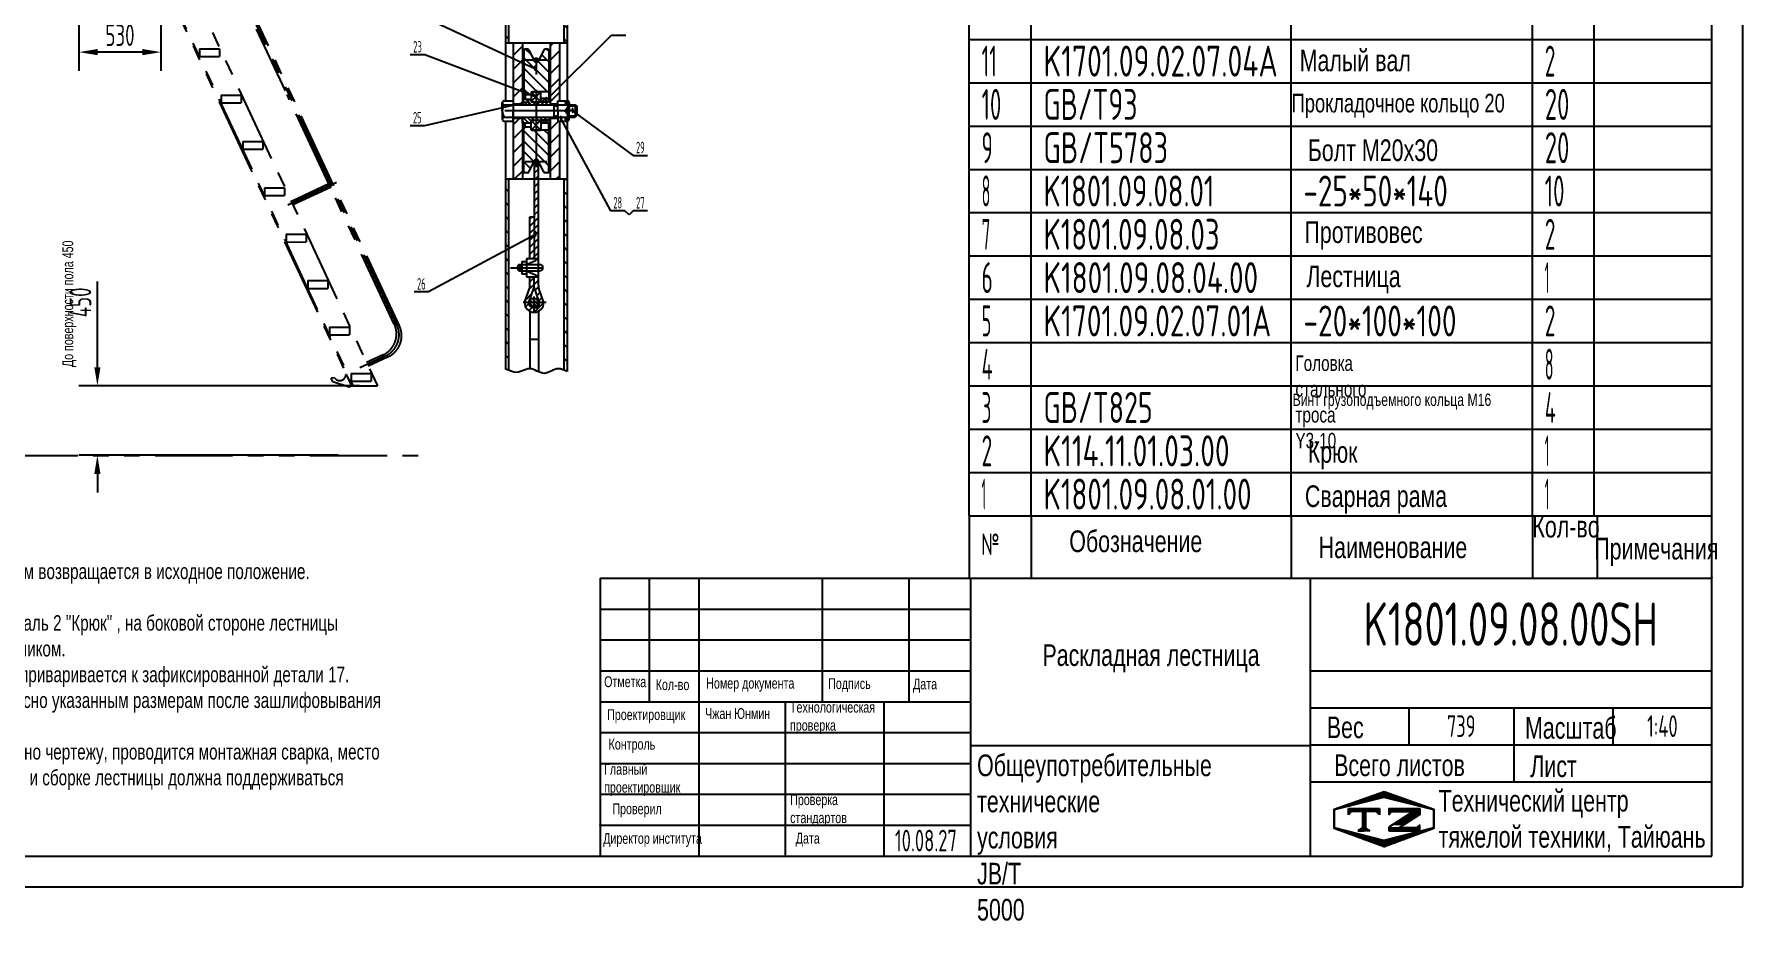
# Model space of a CAD drawing. Extents: x 0 to 16800, y -219 to 11880.
# Drawn here: x 5756 to 16800, y -219 to 5514 of the extents above; entities that cross this region are included whole.
import ezdxf
from ezdxf.enums import TextEntityAlignment as Align

# ---------------------------------------------------------------- set-up
doc = ezdxf.new("R2010")
doc.units = 0
doc.header["$LTSCALE"] = 400
doc.header["$MEASUREMENT"] = 0
doc.linetypes.add('G', pattern=[2, 1.25, -0.25, 0.25, -0.25])
doc.linetypes.add('K', pattern=[2.5, 1.25, -0.25, 0.25, -0.25, 0.25, -0.25])
doc.layers.get('0').update_dxf_attribs({"linetype": 'CONTINUOUS'})
doc.layers.get('DEFPOINTS').update_dxf_attribs({"linetype": 'CONTINUOUS'})
for name, color, linetype in [('01', 7, 'CONTINUOUS'), ('02', 1, 'CONTINUOUS'), ('02C', 3, 'CONTINUOUS'), ('05', 4, 'G'), ('07', 6, 'K'), ('08', 1, 'CONTINUOUS'), ('11', 3, 'CONTINUOUS'), ('THICK', 7, 'CONTINUOUS')]:
    doc.layers.add(name, color=color, linetype=linetype)
doc.styles.get("Standard").update_dxf_attribs({"font": 'isocp.shx', "width": 0.707, "bigfont": 'intecad.shx'})
doc.dimstyles.new('INTE', dxfattribs={"dimscale": 40, "dimtxt": 3.5, "dimasz": 3, "dimexe": 3, "dimexo": 0, "dimgap": 1, "dimtad": 1, "dimdec": 0, "dimdsep": 46, "dimtxsty": 'Standard', "dimcen": 0, "dimclrd": 1, "dimclre": 1, "dimclrt": 3, "dimadec": 0, "dimazin": 0, "dimtfac": 1, "dimtdec": 0, "dimtofl": 0, "dimtmove": 0, "dimatfit": 0, "dimfxl": 1, "dimtzin": 0, "dimarcsym": 0})
pattern_1 = [(135, (898.23, 2810.734), (-44.9013, -44.9013), [])]
pattern_2 = [(45, (898.233, 2810.734), (-22.45064, 22.45064), [])]
pattern_3 = [(45, (898.233, 2810.734), (-8.980256, 8.980256), [])]

# ---------------------------------------------------------------- blocks, each defined once
blk = doc.blocks.new('*D25')
at = {"layer": '08', "color": 1, "lineweight": -2}
for p, q in [((6046, 5798), (6046, 5278)), ((6576, 5730), (6576, 5278)), ((6456, 5398), (6166, 5398))]:
    blk.add_line(p, q, dxfattribs=at)
at = {"layer": '08', "color": 1}
for points in [[(6166, 5418), (6166, 5378), (6046, 5398)], [(6456, 5418), (6456, 5378), (6576, 5398)]]:
    blk.add_solid(points, dxfattribs=at)
at = {"layer": 'DEFPOINTS', "color": 0}
for p in [(6046, 5798), (6576, 5730), (6046, 5398)]:
    blk.add_point(p, dxfattribs=at)
at = {"layer": '08', "color": 3, "insert": (6311, 5508), "char_height": 140, "attachment_point": 5}
blk.add_mtext('530', dxfattribs=at)
blk = doc.blocks.new('*D26')
at = {"layer": '08', "color": 1, "lineweight": -2}
for p, q in [((6165, 3361), (6165, 3914)), ((7859, 3241), (6045, 3241)), ((7722, 2791), (6045, 2791)), ((6165, 2671), (6165, 2551))]:
    blk.add_line(p, q, dxfattribs=at)
at = {"layer": '08', "color": 1}
for points in [[(6145, 3361), (6185, 3361), (6165, 3241)], [(6145, 2671), (6185, 2671), (6165, 2791)]]:
    blk.add_solid(points, dxfattribs=at)
at = {"layer": 'DEFPOINTS', "color": 0}
for p in [(7859, 3241), (6165, 2791), (7722, 2791)]:
    blk.add_point(p, dxfattribs=at)
at = {"layer": '08', "color": 3, "insert": (6055, 3780), "char_height": 140, "attachment_point": 5, "rotation": 90}
blk.add_mtext('450', dxfattribs=at)
blk = doc.blocks.new('*U42')
at = {"layer": '01'}
for points in [[(415, 5), (415, 292)], [(25, 5), (415, 5)]]:
    blk.add_lwpolyline(points, dxfattribs=at)
at = {"layer": '02'}
for points in [[(420, 0), (420, 297)], [(0, 0), (420, 0)]]:
    blk.add_lwpolyline(points, dxfattribs=at)
blk = doc.blocks.new('*U45')
at = {"layer": '01'}
for p, q in [((0, -280), (0, 0)), ((4800, -280), (4800, 0))]:
    blk.add_line(p, q, dxfattribs=at)
at = {"layer": '02'}
for p, q in [((0, 0), (400, 0)), ((400, -280), (400, 0)), ((400, 0), (2080, 0)), ((2080, -280), (2080, 0)), ((2080, 0), (3640, 0)), ((3640, -280), (3640, 0)), ((3640, 0), (4040, 0)), ((4040, -280), (4040, 0)), ((4040, 0), (4800, 0))]:
    blk.add_line(p, q, dxfattribs=at)
blk = doc.blocks.new('*U46')
at = {"layer": '01'}
for p, q in [((0, -280), (0, 0)), ((4800, -280), (4800, 0))]:
    blk.add_line(p, q, dxfattribs=at)
at = {"layer": '02'}
for p, q in [((0, 0), (400, 0)), ((400, -280), (400, 0)), ((400, 0), (2080, 0)), ((2080, -280), (2080, 0)), ((2080, 0), (3640, 0)), ((3640, -280), (3640, 0)), ((3640, 0), (4040, 0)), ((4040, -280), (4040, 0)), ((4040, 0), (4800, 0))]:
    blk.add_line(p, q, dxfattribs=at)
blk = doc.blocks.new('*U47')
at = {"layer": '01'}
for p, q in [((0, -280), (0, 0)), ((4800, -280), (4800, 0))]:
    blk.add_line(p, q, dxfattribs=at)
at = {"layer": '02'}
for p, q in [((0, 0), (400, 0)), ((400, -280), (400, 0)), ((400, 0), (2080, 0)), ((2080, -280), (2080, 0)), ((2080, 0), (3640, 0)), ((3640, -280), (3640, 0)), ((3640, 0), (4040, 0)), ((4040, -280), (4040, 0)), ((4040, 0), (4800, 0))]:
    blk.add_line(p, q, dxfattribs=at)
blk = doc.blocks.new('*U48')
at = {"layer": '01'}
for p, q in [((0, -280), (0, 0)), ((4800, -280), (4800, 0))]:
    blk.add_line(p, q, dxfattribs=at)
at = {"layer": '02'}
for p, q in [((0, 0), (400, 0)), ((400, -280), (400, 0)), ((400, 0), (2080, 0)), ((2080, -280), (2080, 0)), ((2080, 0), (3640, 0)), ((3640, -280), (3640, 0)), ((3640, 0), (4040, 0)), ((4040, -280), (4040, 0)), ((4040, 0), (4800, 0))]:
    blk.add_line(p, q, dxfattribs=at)
blk = doc.blocks.new('*U49')
at = {"layer": '01'}
for p, q in [((0, -280), (0, 0)), ((4800, -280), (4800, 0))]:
    blk.add_line(p, q, dxfattribs=at)
at = {"layer": '02'}
for p, q in [((0, 0), (400, 0)), ((400, -280), (400, 0)), ((400, 0), (2080, 0)), ((2080, -280), (2080, 0)), ((2080, 0), (3640, 0)), ((3640, -280), (3640, 0)), ((3640, 0), (4040, 0)), ((4040, -280), (4040, 0)), ((4040, 0), (4800, 0))]:
    blk.add_line(p, q, dxfattribs=at)
blk = doc.blocks.new('*U50')
at = {"layer": '01'}
for p, q in [((0, -280), (0, 0)), ((4800, -280), (4800, 0))]:
    blk.add_line(p, q, dxfattribs=at)
at = {"layer": '02'}
for p, q in [((0, 0), (400, 0)), ((400, -280), (400, 0)), ((400, 0), (2080, 0)), ((2080, -280), (2080, 0)), ((2080, 0), (3640, 0)), ((3640, -280), (3640, 0)), ((3640, 0), (4040, 0)), ((4040, -280), (4040, 0)), ((4040, 0), (4800, 0))]:
    blk.add_line(p, q, dxfattribs=at)
blk = doc.blocks.new('*U51')
at = {"layer": '01'}
for p, q in [((0, -280), (0, 0)), ((4800, -280), (4800, 0))]:
    blk.add_line(p, q, dxfattribs=at)
at = {"layer": '02'}
for p, q in [((0, 0), (400, 0)), ((400, -280), (400, 0)), ((400, 0), (2080, 0)), ((2080, -280), (2080, 0)), ((2080, 0), (3640, 0)), ((3640, -280), (3640, 0)), ((3640, 0), (4040, 0)), ((4040, -280), (4040, 0)), ((4040, 0), (4800, 0))]:
    blk.add_line(p, q, dxfattribs=at)
blk = doc.blocks.new('*U52')
at = {"layer": '01'}
for p, q in [((0, -280), (0, 0)), ((4800, -280), (4800, 0))]:
    blk.add_line(p, q, dxfattribs=at)
at = {"layer": '02'}
for p, q in [((0, 0), (400, 0)), ((400, -280), (400, 0)), ((400, 0), (2080, 0)), ((2080, -280), (2080, 0)), ((2080, 0), (3640, 0)), ((3640, -280), (3640, 0)), ((3640, 0), (4040, 0)), ((4040, -280), (4040, 0)), ((4040, 0), (4800, 0))]:
    blk.add_line(p, q, dxfattribs=at)
blk = doc.blocks.new('*U53')
at = {"layer": '01'}
for p, q in [((0, -280), (0, 0)), ((4800, -280), (4800, 0))]:
    blk.add_line(p, q, dxfattribs=at)
at = {"layer": '02'}
for p, q in [((0, 0), (400, 0)), ((400, -280), (400, 0)), ((400, 0), (2080, 0)), ((2080, -280), (2080, 0)), ((2080, 0), (3640, 0)), ((3640, -280), (3640, 0)), ((3640, 0), (4040, 0)), ((4040, -280), (4040, 0)), ((4040, 0), (4800, 0))]:
    blk.add_line(p, q, dxfattribs=at)
blk = doc.blocks.new('*U54')
at = {"layer": '01'}
for p, q in [((0, -280), (0, 0)), ((4800, -280), (4800, 0))]:
    blk.add_line(p, q, dxfattribs=at)
at = {"layer": '02'}
for p, q in [((0, 0), (400, 0)), ((400, -280), (400, 0)), ((400, 0), (2080, 0)), ((2080, -280), (2080, 0)), ((2080, 0), (3640, 0)), ((3640, -280), (3640, 0)), ((3640, 0), (4040, 0)), ((4040, -280), (4040, 0)), ((4040, 0), (4800, 0))]:
    blk.add_line(p, q, dxfattribs=at)
blk = doc.blocks.new('*U55')
at = {"layer": '01'}
for p, q in [((0, -280), (0, 0)), ((4800, -280), (4800, 0))]:
    blk.add_line(p, q, dxfattribs=at)
at = {"layer": '02'}
for p, q in [((0, 0), (400, 0)), ((400, -280), (400, 0)), ((400, 0), (2080, 0)), ((2080, -280), (2080, 0)), ((2080, 0), (3640, 0)), ((3640, -280), (3640, 0)), ((3640, 0), (4040, 0)), ((4040, -280), (4040, 0)), ((4040, 0), (4800, 0))]:
    blk.add_line(p, q, dxfattribs=at)
blk = doc.blocks.new('*U56')
at = {"layer": '01'}
for p, q in [((0, -280), (0, 0)), ((4800, -280), (4800, 0))]:
    blk.add_line(p, q, dxfattribs=at)
at = {"layer": '02'}
for p, q in [((0, 0), (400, 0)), ((400, -280), (400, 0)), ((400, 0), (2080, 0)), ((2080, -280), (2080, 0)), ((2080, 0), (3640, 0)), ((3640, -280), (3640, 0)), ((3640, 0), (4040, 0)), ((4040, -280), (4040, 0)), ((4040, 0), (4800, 0))]:
    blk.add_line(p, q, dxfattribs=at)
blk = doc.blocks.new('*X77')
at = {"color": 0}
for p, q in [((127.06, 7.8), (132.06, 7.8)), ((127.06, 7.5), (132.06, 7.5)), ((127.06, 7.2), (127.32, 7.2)), ((128.3, 5.7), (130.1, 5.7)), ((128.77, 6), (130.57, 6)), ((129.23, 6.3), (131.04, 6.3)), ((129.7, 6.6), (131.51, 6.6)), ((130.16, 6.9), (131.98, 6.9)), ((130.62, 7.2), (132.06, 7.2)), ((127.84, 5.4), (129.64, 5.4))]:
    blk.add_line(p, q, dxfattribs=at)
blk = doc.blocks.new('*X78')
at = {"color": 0}
for p, q in [((127.06, 4.8), (132.06, 4.8)), ((127.06, 4.5), (132.06, 4.5)), ((131.84, 5.1), (132.06, 5.1))]:
    blk.add_line(p, q, dxfattribs=at)
blk = doc.blocks.new('*X76')
at = {"color": 0}
for p, q in [((122.34, 4.5), (123.72, 4.5)), ((122.82, 4.8), (123.24, 4.8))]:
    blk.add_line(p, q, dxfattribs=at)
blk = doc.blocks.new('*X75')
at = {"color": 0}
for p, q in [((120.53, 7.8), (125.53, 7.8)), ((120.53, 7.5), (125.53, 7.5)), ((120.53, 7.2), (120.79, 7.2)), ((125.27, 7.2), (125.53, 7.2))]:
    blk.add_line(p, q, dxfattribs=at)
blk = doc.blocks.new('*X74')
at = {"color": 0}
for p, q in [((119.8, 8.4), (120.72, 8.4)), ((120.66, 8.7), (121.92, 8.7)), ((121.52, 9), (123.12, 9)), ((122.38, 9.3), (124.32, 9.3)), ((123.24, 9.6), (125.52, 9.6)), ((124.1, 9.9), (128.52, 9.9)), ((124.97, 10.2), (127.67, 10.2)), ((125.83, 10.5), (126.82, 10.5)), ((127.02, 9.6), (129.37, 9.6)), ((128.22, 9.3), (130.22, 9.3)), ((129.42, 9), (131.07, 9)), ((130.62, 8.7), (131.92, 8.7)), ((131.82, 8.4), (132.77, 8.4)), ((118.22, 7.8), (118.32, 7.8)), ((118.22, 7.5), (118.27, 7.5)), ((118.22, 7.2), (118.27, 7.2)), ((118.22, 6.9), (118.27, 6.9)), ((118.22, 6.6), (118.27, 6.6)), ((118.22, 6.3), (118.27, 6.3)), ((118.22, 6), (118.27, 6)), ((118.22, 5.7), (118.27, 5.7)), ((118.94, 8.1), (119.52, 8.1)), ((133.02, 8.1), (133.62, 8.1)), ((134.22, 7.8), (134.32, 7.8)), ((134.27, 7.5), (134.32, 7.5)), ((134.27, 7.2), (134.32, 7.2)), ((134.27, 6.9), (134.32, 6.9)), ((134.27, 6.6), (134.32, 6.6)), ((134.27, 6.3), (134.32, 6.3)), ((134.27, 6), (134.32, 6)), ((134.27, 5.7), (134.32, 5.7)), ((118.22, 5.4), (118.27, 5.4)), ((118.22, 5.1), (118.27, 5.1)), ((118.22, 4.8), (118.27, 4.8)), ((118.79, 4.5), (119.42, 4.5)), ((119.61, 4.2), (120.62, 4.2)), ((120.43, 3.9), (121.82, 3.9)), ((121.26, 3.6), (123.02, 3.6)), ((122.08, 3.3), (124.22, 3.3)), ((122.91, 3), (125.42, 3)), ((127.12, 3), (129.7, 3)), ((128.32, 3.3), (130.51, 3.3)), ((129.52, 3.6), (131.32, 3.6)), ((130.72, 3.9), (132.14, 3.9)), ((131.92, 4.2), (132.95, 4.2)), ((133.12, 4.5), (133.76, 4.5)), ((134.27, 5.4), (134.32, 5.4)), ((134.27, 5.1), (134.32, 5.1)), ((134.27, 4.8), (134.32, 4.8)), ((123.73, 2.7), (128.89, 2.7)), ((124.55, 2.4), (128.07, 2.4)), ((125.38, 2.1), (127.26, 2.1)), ((126.2, 1.8), (126.45, 1.8))]:
    blk.add_line(p, q, dxfattribs=at)

msp = doc.modelspace()

# ---------------------------------------------------------------- hatches: boundary and pattern name
at = {"layer": '08'}
h = msp.add_hatch(dxfattribs=at)
h.set_pattern_fill('ANSI31', color=256, scale=20, angle=90, style=0)
h.set_pattern_definition(pattern_1)
h.paths.add_polyline_path([(8822, 6097.7), (8802, 6097.7), (8802, 5457.7), (8822, 5457.7)])
h.paths.add_polyline_path([(9202, 6097.7), (9182, 6097.7), (9182, 5457.7), (9202, 5457.7)])
h = msp.add_hatch(dxfattribs=at)
h.set_pattern_fill('ANSI31', color=256, scale=20, style=0)
h.set_pattern_definition([(45, (898.23, 2810.734), (-44.9013, 44.9013), [])])
h.paths.add_polyline_path([(8852, 5063.7), (8912, 5063.7), (8912, 5093.7), (8912, 5457.7), (8852, 5457.7)])
h.paths.add_polyline_path([(9092, 5063.7), (9142, 5063.7), (9142, 5083.6), (9152, 5083.6), (9152, 5457.7), (9092, 5457.7)])
h.paths.add_polyline_path([(8852, 4577.7), (8912, 4577.7), (8912, 4971.7), (8852, 4971.7)])
h.paths.add_polyline_path([(9152, 4951.8), (9142, 4951.8), (9142, 4971.7), (9092, 4971.7), (9092, 4577.7), (9152, 4577.7)])
h = msp.add_hatch(dxfattribs=at)
h.set_pattern_fill('ANSI31', color=256, scale=15, angle=90, style=0)
h.set_pattern_definition([(135, (898.233, 2810.734), (-33.67596, -33.67596), [])])
h.paths.add_polyline_path([(9002, 5331.7, -0.2864061), (8989.5, 5339.6), (8954.2, 5411.6, 0.3037142), (8945, 5417.7), (8930, 5417.7, 0.4142136), (8922, 5409.7), (8922, 5129.7), (8930, 5121.7), (8968, 5121.7), (8968, 5141.7), (9002, 5141.7)])
h.paths.add_polyline_path([(9002, 5141.7), (9082, 5141.7), (9082, 5409.7, 0.4142136), (9074, 5417.7), (9059.1, 5417.7, 0.3037142), (9049.8, 5411.6), (9014.6, 5339.6, -0.2864061), (9002, 5331.7)])
h.paths.add_polyline_path([(9002, 4893.7), (8968, 4893.7), (8968, 4913.7), (8930, 4913.7), (8922, 4905.7), (8922, 4625.7, 0.4142136), (8930, 4617.7), (8945, 4617.7, 0.3037142), (8954.2, 4623.9), (8989.5, 4695.9, -0.2864061), (9002, 4703.7)])
h.paths.add_polyline_path([(9082, 4893.7), (9002, 4893.7), (9002, 4703.7, -0.2864061), (9014.6, 4695.9), (9049.8, 4623.9, 0.3037142), (9059.1, 4617.7), (9074, 4617.7, 0.4142136), (9082, 4625.7)])
h = msp.add_hatch(dxfattribs=at)
h.set_pattern_fill('ANSI31', color=256, scale=4, style=0)
h.set_pattern_definition(pattern_3)
h.paths.add_polyline_path([(9002, 5345.7), (9002, 5359.7, 0.4142136), (8988, 5345.7)])
h.paths.add_polyline_path([(9016, 5345.7, 0.4142136), (9002, 5359.7), (9002, 5345.7)])
h.paths.add_polyline_path([(9002, 5331.7), (9002, 5345.7), (8988, 5345.7, 0.4142136)])
h.paths.add_polyline_path([(9016, 5345.7), (9002, 5345.7), (9002, 5331.7, 0.4142136)])
h = msp.add_hatch(dxfattribs=at)
h.set_pattern_fill('ANSI31', color=256, scale=6, angle=90, style=0)
h.set_pattern_definition([(135, (898.233, 2810.734), (-13.470384, -13.470384), [])])
h.paths.add_polyline_path([(9002, 5057.7), (9002, 5077.7), (8972, 5077.7, -0.4142136), (8968, 5081.7), (8968, 5093.7), (8912, 5093.7), (8912, 5057.7)])
h.paths.add_polyline_path([(9032, 5077.7), (9002, 5077.7), (9002, 5057.7), (9092, 5057.7), (9092, 5077.7)])
h.paths.add_polyline_path([(8972, 4957.7), (9002, 4957.7), (9002, 4977.7), (8912, 4977.7), (8912, 4941.7), (8968, 4941.7), (8968, 4953.7, -0.4142136)])
h.paths.add_polyline_path([(9080, 4957.7), (9092, 4957.7), (9092, 4977.7), (9002, 4977.7), (9002, 4957.7)])
h = msp.add_hatch(dxfattribs=at)
h.set_pattern_fill('ANSI31', color=256, scale=4, style=0)
h.set_pattern_definition(pattern_3)
h.paths.add_polyline_path([(9092, 4937.7), (9092, 4957.7), (9032, 4957.7), (9032, 4937.7)])
h.paths.add_polyline_path([(9092, 5077.7), (9092, 5097.7), (9032, 5097.7), (9032, 5077.7)])
h = msp.add_hatch(dxfattribs=at)
h.set_pattern_fill('ANSI31', color=256, scale=10, style=0)
h.set_pattern_definition(pattern_2)
h.paths.add_polyline_path([(9002, 4689.7), (9002, 4703.7, 0.2864061), (8989.5, 4695.9), (8988, 4693), (8988, 4689.7)])
h.paths.add_polyline_path([(9016, 4689.7), (9016, 4693), (9014.6, 4695.9, 0.2864061), (9002, 4703.7), (9002, 4689.7)])
h.paths.add_polyline_path([(9016, 4689.7), (8988, 4689.7), (8988, 4577.7), (9016, 4577.7)])
h = msp.add_hatch(dxfattribs=at)
h.set_pattern_fill('ANSI31', color=256, scale=20, angle=90, style=0)
h.set_pattern_definition(pattern_1)
h.paths.add_polyline_path([(8822, 4577.7), (8802, 4577.7), (8802, 3348), (8809.8, 3345.7), (8822, 3341)])
h.paths.add_polyline_path([(9202, 4577.7), (9182, 4577.7), (9182, 3341), (9192.8, 3336.7), (9202, 3333.3)])
h = msp.add_hatch(dxfattribs=at)
h.set_pattern_fill('ANSI31', color=256, scale=10, style=0)
h.set_pattern_definition(pattern_2)
h.paths.add_polyline_path([(8960, 3888.4, -0.0819505), (8956.8, 3869.2), (8926, 3778.3), (8954, 3778.3), (8988, 3878.5), (8988, 3944.1), (8960, 3944.1)])
h.paths.add_polyline_path([(9022, 3778.3), (9050, 3778.3), (9019.2, 3869.2, -0.0819505), (9016, 3888.4), (9016, 3944.1), (8988, 3944.1), (8988, 3878.5)])
h.paths.add_polyline_path([(8988, 3744.3), (8988, 3716.3, 0.4142136), (9050, 3778.3), (9022, 3778.3, -0.4142136)])
h.paths.add_polyline_path([(8954, 3778.3), (8926, 3778.3, 0.4142136), (8988, 3716.3), (8988, 3744.3, -0.4142136)])
h.paths.add_polyline_path([(8988, 4332.7), (8960, 4332.7), (8960, 4064.1), (8988, 4064.1)])
h.paths.add_polyline_path([(8988, 4064.1), (9016, 4064.1), (9016, 4577.7), (8988, 4577.7)])
h = msp.add_hatch(dxfattribs=at)
h.set_pattern_fill('ANSI31', color=256, scale=5, angle=90, style=0)
h.set_pattern_definition([(135, (898.233, 2810.734), (-11.22532, -11.22532), [])])
h.paths.add_polyline_path([(8988, 3802.1), (8964.3, 3802.1), (8964.3, 3778.3), (8988, 3778.3)])
h.paths.add_polyline_path([(8988, 3778.3), (9011.8, 3778.3), (9011.8, 3802.1), (8988, 3802.1)])
h.paths.add_polyline_path([(8988, 3754.6), (9011.8, 3754.6), (9011.8, 3778.3), (8988, 3778.3)])
h.paths.add_polyline_path([(8964.3, 3754.6), (8988, 3754.6), (8988, 3778.3), (8964.3, 3778.3)])

# ---------------------------------------------------------------- linework, layer by layer
for radius in [62, 34]:
    msp.add_arc((8988, 3778.3), radius, 180, 0)
at = {"layer": '01'}
for p, q in [((8802, 6137.7), (8802, 5083.6)), ((8822, 6097.7), (8822, 5457.7)), ((9182, 5457.7), (9182, 6097.7)), ((9202, 6097.7), (9202, 5083.6)), ((8802, 5457.7), (9202, 5457.7)), ((8852, 5457.7), (8852, 4577.7)), ((8912, 5457.7), (8912, 5057.7)), ((8945, 5417.7), (8930, 5417.7)), ((8954.2, 5411.6), (8989.5, 5339.6)), ((9049.8, 5411.6), (9014.6, 5339.6)), ((9074, 5417.7), (9059.1, 5417.7)), ((9092, 5457.7), (9092, 5057.7)), ((9152, 5457.7), (9152, 5083.6)), ((8922, 5409.7), (8922, 5093.7)), ((9082, 5409.7), (9082, 5097.7)), ((8794.7, 5083.6), (8852, 5083.6)), ((8852, 5083.6), (8852, 5017.7)), ((8912, 5093.7), (8968, 5093.7)), ((8912, 5093.7), (8912, 5057.7)), ((8930, 5121.7), (8922, 5129.7)), ((8968, 5121.7), (8930, 5121.7)), ((8930, 5121.7), (8930, 5093.7)), ((8968, 5141.7), (8968, 5081.7)), ((8968, 5141.7), (9032, 5141.7)), ((9082, 5141.7), (8978, 5141.7)), ((9032, 5077.7), (9032, 5141.7)), ((9092, 5097.7), (9032, 5097.7)), ((9142, 5017.7), (9142, 5083.6)), ((9142, 5083.6), (9202, 5083.6)), ((8782, 5017.7), (8782, 5070.7)), ((8782, 5070.7), (8782, 4964.8)), ((8782, 5017.7), (8782, 4964.8)), ((8794.7, 5057.7), (8852, 5057.7)), ((8794.7, 4977.7), (8852, 4977.7)), ((8852, 5063.7), (8912, 5063.7)), ((8852, 5057.7), (9201.4, 5057.7)), ((8852, 4951.8), (8852, 5017.7)), ((8852, 4977.7), (9201.4, 4977.7)), ((8852, 4971.7), (8912, 4971.7)), ((8912, 5057.7), (9088, 5057.7)), ((8912, 4977.7), (8912, 4577.7)), ((8912, 4977.7), (9088, 4977.7)), ((8912, 4941.7), (8912, 4977.7)), ((8972, 5077.7), (9080, 5077.7)), ((9092, 5077.7), (9032, 5077.7)), ((9092, 5063.7), (9142, 5063.7)), ((9092, 4977.7), (9092, 4577.7)), ((9092, 4971.7), (9142, 4971.7)), ((9115.9, 5057.7), (9115.9, 4977.7)), ((9142, 5017.7), (9142, 4951.8)), ((9189.3, 5073.9), (9213.3, 5073.9)), ((9189.3, 5073.9), (9189.3, 5065.9)), ((9189.3, 5065.9), (9212.7, 5065.9)), ((9213.8, 5022.7), (9189.3, 5022.7)), ((9189.3, 5022.7), (9189.3, 5012.8)), ((9213.7, 5012.8), (9189.3, 5012.8)), ((9197.3, 5036.8), (9197.3, 5022.7)), ((9197.3, 5036.8), (9205.3, 5036.8)), ((9197.3, 5012.8), (9197.3, 4998.7)), ((9197.3, 4998.7), (9205.3, 4998.7)), ((9205.3, 5036.8), (9205.3, 5022.7)), ((9205.3, 5012.8), (9205.3, 4998.7)), ((9214, 5070.7), (9214, 5017.7)), ((9214, 5057.7), (9254, 5057.7)), ((9214, 4964.8), (9214, 5017.7)), ((9214, 4977.7), (9254, 4977.7)), ((9254, 5057.7), (9254, 4977.7)), ((9254, 5057.7), (9264, 5047.7)), ((9264, 4987.7), (9254, 4977.7)), ((9264, 5047.7), (9264, 4987.7)), ((8794.7, 4951.8), (8852, 4951.8)), ((8802, 4951.8), (8802, 3348)), ((8912, 4941.7), (8968, 4941.7)), ((8922, 4625.7), (8922, 4941.7)), ((8930, 4913.7), (8922, 4905.7)), ((8930, 4913.7), (8930, 4941.7)), ((8968, 4913.7), (8930, 4913.7)), ((8968, 4893.7), (8968, 4953.7)), ((8968, 4893.7), (9032, 4893.7)), ((8972, 4957.7), (9080, 4957.7)), ((9082, 4893.7), (8978, 4893.7)), ((9092, 4957.7), (9032, 4957.7)), ((9032, 4957.7), (9032, 4893.7)), ((9092, 4937.7), (9032, 4937.7)), ((9082, 4625.7), (9082, 4937.7)), ((9142, 4951.8), (9202, 4951.8)), ((9152, 4951.8), (9152, 4577.7)), ((9189.3, 4969.2), (9212.8, 4969.2)), ((9189.3, 4969.2), (9189.3, 4961.3)), ((9189.3, 4961.3), (9213.2, 4961.3)), ((9202, 4951.8), (9202, 3333.3)), ((8954.2, 4623.9), (8989.5, 4695.9)), ((8988, 4693), (8988, 4064.1)), ((9049.8, 4623.9), (9014.6, 4695.9)), ((9016, 3888.4), (9016, 4693)), ((8802, 4577.7), (9202, 4577.7)), ((8822, 4577.7), (8822, 3341)), ((8945, 4617.7), (8930, 4617.7)), ((9074, 4617.7), (9059.1, 4617.7)), ((9182, 3341), (9182, 4577.7)), ((8960, 4064.1), (8960, 4332.7)), ((8960, 4332.7), (8988, 4332.7)), ((8891.3, 4024.1), (8879.3, 4012.1)), ((8879.3, 4012.1), (8879.3, 3996.1)), ((8879.3, 3996.1), (8891.3, 3984.1)), ((8891.3, 4024.1), (8891.3, 3984.1)), ((8891.3, 4024.1), (8939.3, 4024.1)), ((8891.3, 3984.1), (8939.3, 3984.1)), ((8909.3, 4044.1), (8909.3, 3964.1)), ((8909.3, 4044.1), (8939.3, 4044.1)), ((8930, 4024.1), (9024.7, 4024.1)), ((8930, 3984.1), (9024.7, 3984.1)), ((8939.3, 4064.1), (8939.3, 3944.1)), ((8939.3, 4064.1), (9016, 4064.1)), ((8939.3, 4024.1), (9000, 4052.6)), ((8939.3, 3984.1), (9000, 3955.6)), ((9000, 4064.1), (9000, 4052.6)), ((8909.3, 3964.1), (8939.3, 3964.1)), ((8926, 3778.3), (8956.8, 3869.2)), ((8939.3, 3944.1), (9016, 3944.1)), ((8954, 3778.3), (8988, 3878.5)), ((8960, 3888.4), (8960, 3944.1)), ((8988, 3878.5), (8988, 3944.1)), ((9022, 3778.3), (8988, 3878.5)), ((9000, 3955.6), (9000, 3944.1)), ((9050, 3778.3), (9019.2, 3869.2)), ((9011.8, 3802.1), (8964.3, 3802.1)), ((8964.3, 3754.6), (8964.3, 3802.1)), ((9011.8, 3754.6), (9011.8, 3802.1)), ((8960, 3723), (8960, 3350.5)), ((9011.8, 3754.6), (8964.3, 3754.6)), ((9016, 3723), (9016, 3331)), ((8960, 3543.1), (9016, 3543.1)), ((11800, 2400), (16600, 2400)), ((11800, 2400), (11800, 1996.3)), ((12200, 2400), (12200, 1996.3)), ((13880, 2400), (13880, 1996.3)), ((15440, 2400), (15440, 1996.3)), ((15858.5, 2400), (15858.5, 1996.3))]:
    msp.add_line(p, q, dxfattribs=at)
msp.add_circle((9002, 5345.7), 14, dxfattribs=at)
for centre, radius, start, end in [((8930, 5409.7), 8, 90, 180), ((8945, 5407.7), 10, 22.42287, 90), ((9059.1, 5407.7), 10, 90, 157.57713), ((9074, 5409.7), 8, 0, 90), ((8795, 5070.7), 13, 91.39607, 268.60393), ((8972, 5081.7), 4, 180, 270), ((9201.1, 5070.7), 13, 268.67105, 91.32895), ((8851.6, 5017.7), 69.6, 144.9315, 215.0685), ((8795, 4964.8), 13, 91.39607, 268.60393), ((8794.7, 5057.7), 3.73003725224587e-11, 91.39718, 88.60504), ((8794.7, 5057.7), 3.73003725224587e-11, 270, 91.39697), ((9145.8, 5018.2), 68.2, 323.68364, 35.45572), ((9201.1, 4964.8), 13, 268.67105, 91.32895), ((8972, 4953.7), 4, 90, 180), ((9002, 4689.7), 14, 26.07185, 153.92815), ((8930, 4625.7), 8, 180, 270), ((8945, 4627.7), 10, 270, 337.57713), ((9059.1, 4627.7), 10, 202.42287, 270), ((9074, 4625.7), 8, 270, 0), ((9024.7, 4004.1), 20, 270, 90), ((8900, 3888.4), 60, 341.2602, 0), ((9076, 3888.4), 60, 180, 198.7398)]:
    msp.add_arc(centre, radius, start, end, dxfattribs=at)
msp.add_point((16600, 2000), dxfattribs=at)
at = {"layer": '02'}
for p, q in [((8993.1, 5290.1), (8296.4, 5613.1)), ((9066.3, 5087.7), (9487.4, 5508.4)), ((9487.4, 5508.4), (9580.4, 5508.4)), ((8280.4, 5380.5), (8187.4, 5380.5)), ((9002, 5107.7), (8280.4, 5380.5)), ((8951.5, 5075.7), (8279.2, 4921.8)), ((9115.9, 5049.7), (9142, 5049.7)), ((9115.9, 4985.7), (9142, 4985.7)), ((9214, 5049.7), (9254, 5049.7)), ((9214, 4985.7), (9254, 4985.7)), ((9236.5, 5017.7), (9627.9, 4729.4)), ((8279.2, 4921.8), (8186.2, 4921.8)), ((9161, 4966.2), (9481.7, 4371.9)), ((9627.9, 4729.4), (9720.9, 4729.4)), ((9574.7, 4371.9), (9481.7, 4371.9)), ((9601.3, 4345.4), (9574.7, 4371.9)), ((9627.8, 4371.9), (9601.3, 4345.4)), ((9720.8, 4371.9), (9627.8, 4371.9)), ((8997.3, 4219.5), (8305.5, 3847.5)), ((8891.3, 4014.1), (8909.3, 4014.1)), ((8891.3, 3994.1), (8909.3, 3994.1)), ((8305.5, 3847.5), (8212.5, 3847.5))]:
    msp.add_line(p, q, dxfattribs=at)
at = {"layer": '02C'}
msp.add_lwpolyline([(9202, 3333.3), (9192.8, 3336.7), (9180.7, 3341.6), (9168.8, 3346.1), (9157, 3349.3), (9145.4, 3350.6), (9133.8, 3349.3), (9122.1, 3346), (9110.5, 3341.2), (9098.9, 3335.7), (9087.3, 3330.3), (9075.6, 3325.5), (9064, 3322.1), (9052.4, 3320.9), (9040.8, 3322.1), (9029.1, 3325.5), (9017.5, 3330.3), (9005.9, 3335.7), (8994.3, 3341.2), (8982.7, 3346), (8971, 3349.3), (8959.4, 3350.6), (8947.8, 3349.3), (8936, 3346.1), (8924.1, 3341.6), (8911.9, 3336.7), (8899.4, 3332.1), (8886.4, 3328.6), (8872.9, 3327.1), (8858.7, 3328.3), (8843.7, 3332.6), (8827.6, 3338.9), (8809.8, 3345.7), (8802, 3348)], dxfattribs=at)
at = {"layer": '05'}
for p, q in [((9069.2, 5345.7), (8930.3, 5345.7)), ((9002, 4653.2), (9002, 5403.6)), ((9264, 5017.7), (8799.4, 5017.7)), ((9069.2, 4689.7), (8930.3, 4689.7)), ((8834, 4004.1), (9044.7, 4004.1)), ((9064.6, 3778.3), (8916.8, 3778.3)), ((8988, 3713.7), (8988, 3817.3))]:
    msp.add_line(p, q, dxfattribs=at)
at = {"layer": '07', "color": 6, "linetype": 'K'}
for p, q in [((6231.3, 6974.8), (7975.2, 3240.7)), ((6104.5, 6905.9), (7816.3, 3240.5)), ((6105.9, 6888.7), (7809.7, 3240.5)), ((8100.7, 3633.7), (6751.9, 6521.8)), ((8117.3, 3627.7), (6763.2, 6527)), ((7380, 5147.4), (7193.3, 5547)), ((6824.7, 5420), (6954.7, 5420.1)), ((6824.7, 5420), (6824.7, 5370)), ((6954.7, 5420.1), (6954.7, 5370.1)), ((6824.7, 5370), (6954.7, 5370.1)), ((6964.8, 5120.1), (7094.8, 5120.2)), ((6964.8, 5120.1), (6964.8, 5070.1)), ((7094.8, 5120.2), (7094.8, 5070.2)), ((7660.9, 4545.8), (7390.5, 5124.8)), ((6964.8, 5070.1), (7094.8, 5070.2)), ((7104.9, 4820.2), (7234.9, 4820.2)), ((7104.9, 4820.2), (7104.9, 4770.2)), ((7104.9, 4770.2), (7234.9, 4770.2)), ((7234.9, 4820.2), (7234.9, 4770.2)), ((7710.5, 4555.1), (7396.2, 4408.4)), ((7660.9, 4545.8), (7418.6, 4432.6)), ((7660.9, 4545.8), (7677.5, 4539.8)), ((7671.5, 4523.1), (7677.5, 4539.8)), ((7244.9, 4520.2), (7374.9, 4520.3)), ((7244.9, 4520.2), (7245, 4470.2)), ((7245, 4470.2), (7375, 4470.3)), ((7374.9, 4520.3), (7375, 4470.3)), ((7671.5, 4523.1), (7429.1, 4409.9)), ((8084.1, 3639.7), (7671.5, 4523.1)), ((7385, 4220.3), (7515, 4220.4)), ((7385, 4220.3), (7385, 4170.3)), ((7515, 4220.4), (7515, 4170.4)), ((7385, 4170.3), (7515, 4170.4)), ((7525.1, 3920.4), (7655.1, 3920.5)), ((7525.1, 3920.4), (7525.1, 3870.4)), ((7525.1, 3870.4), (7655.1, 3870.5)), ((7655.1, 3920.5), (7655.1, 3870.5)), ((7665.1, 3620.5), (7795.1, 3620.6)), ((7665.1, 3620.5), (7665.2, 3570.5)), ((7665.2, 3570.5), (7795.2, 3570.6)), ((7795.1, 3620.6), (7795.2, 3570.6)), ((8025.5, 3433), (7862, 3356.7)), ((8011.6, 3440.3), (7905.2, 3390.6)), ((8044.9, 3428.3), (7915.8, 3368)), ((7805.2, 3320.6), (7935.2, 3320.7)), ((7805.2, 3320.6), (7805.2, 3270.6)), ((7935.2, 3320.7), (7935.2, 3270.7)), ((7697.3, 3292.9), (7676.8, 3288.9)), ((7687.4, 3266.2), (7676.8, 3288.9)), ((7791.6, 3232.1), (7687.4, 3266.2)), ((7775.9, 3313.1), (7771, 3310.8)), ((7809.7, 3240.6), (7775.9, 3313.1)), ((7809.7, 3240.6), (7791.6, 3232.1)), ((7805.2, 3270.6), (7935.2, 3270.7)), ((7809.7, 3240.6), (7975.2, 3240.7)), ((2537.9, 2790.7), (8269.7, 2790.7))]:
    msp.add_line(p, q, dxfattribs=at)
for centre, radius, start, end in [((7948.2, 3576.3), 150, 295.03378, 25.03378), ((7964.8, 3570.2), 150, 295.03378, 25.03378), ((7981.4, 3564.2), 150, 295.03378, 25.03378), ((7731.1, 3314.3), 40, 212.21454, 355.03378)]:
    msp.add_arc(centre, radius, start, end, dxfattribs=at)
at = {"layer": '08'}
for p, q in [((8968, 5141.7), (9032, 5077.7)), ((9032, 5141.7), (8969.2, 5078.9)), ((8968, 4893.7), (9032, 4957.7)), ((9032, 4893.7), (8969.2, 4956.6))]:
    msp.add_line(p, q, dxfattribs=at)
at = {"layer": 'DEFPOINTS', "color": 0, "linetype": 'ByBlock'}
for p in [(8930, 5121.7), (9074, 5141.7), (8930, 4913.7), (9074, 4893.7), (8930.3, 4689.7)]:
    msp.add_point(p, dxfattribs=at)
at = {"layer": 'THICK'}
for p, q in [((9415, 1996.3), (9415, 200)), ((9415, 1996.3), (16600, 1996.3)), ((9734.2, 1995.4), (9734.2, 1996.3)), ((9734.3, 1197.9), (9734.3, 1996.3)), ((10053.6, 200), (10053.6, 1996.3)), ((10852, 1197.9), (10852, 1996.3)), ((11410.8, 1197.9), (11410.8, 1996.3)), ((11810, 200), (11810, 1996.3)), ((14005.4, 200), (14005.4, 1996.3)), ((16600, 200), (16600, 1996.3)), ((9415, 1397.5), (11810, 1397.5)), ((14005.4, 1397.5), (16600, 1397.5)), ((9415, 1197.9), (11810, 1197.9)), ((10612.5, 200), (10612.5, 1197.9)), ((11251.1, 200), (11251.1, 1197.9)), ((14005.4, 1158), (16600, 1158)), ((14644.1, 918.5), (14644.1, 1158)), ((15322.7, 679), (15322.7, 1158)), ((15961.3, 918.5), (15961.3, 1158)), ((11810, 915), (14005.4, 915)), ((14005.4, 918.5), (16600, 918.5)), ((14005.4, 679), (16600, 679)), ((9415, 200), (16600, 200))]:
    msp.add_line(p, q, dxfattribs=at)
at = {"layer": 'THICK', "color": 3}
for p, q in [((9415, 1796.7), (11810, 1796.7)), ((9415, 1597.1), (11810, 1597.1)), ((9415, 998.3), (11810, 998.3)), ((9415, 798.8), (11810, 798.8)), ((9415, 599.2), (11810, 599.2)), ((14159.2, 503.6), (14482.7, 616.3)), ((14161.3, 501.1), (14480.6, 580.9)), ((14480.6, 580.9), (14799.9, 501.1)), ((14482.7, 616.3), (14802, 503.6)), ((14159.2, 378.1), (14159.2, 503.6)), ((14161.3, 381.3), (14161.3, 501.1)), ((14251.4, 467.4), (14251.4, 507.3)), ((14251.4, 507.3), (14451, 507.3)), ((14271.4, 487.4), (14251.4, 467.4)), ((14431.1, 487.4), (14271.4, 487.4)), ((14342.5, 487.6), (14342.5, 378.1)), ((14351.2, 487.6), (14351.2, 378.1)), ((14361.2, 487.6), (14361.2, 378.1)), ((14451, 467.4), (14431.1, 487.4)), ((14451, 507.3), (14451, 467.4)), ((14512.1, 507.3), (14512.1, 467.4)), ((14512.1, 507.3), (14711.7, 507.3)), ((14512.1, 467.4), (14532.1, 487.4)), ((14669.3, 487.4), (14512.1, 385.7)), ((14532.1, 487.4), (14669.3, 487.4)), ((14711.7, 467.8), (14609.5, 402.4)), ((14711.7, 507.3), (14711.7, 467.4)), ((14799.9, 501.1), (14799.9, 381.3)), ((14802, 503.6), (14802, 378.1)), ((9415, 399.6), (11810, 399.6)), ((14482.7, 260.3), (14159.2, 378.1)), ((14480.6, 301.5), (14161.3, 381.3)), ((14351.2, 387.2), (14312.6, 362.9)), ((14312.6, 362.9), (14351.2, 362.9)), ((14351.2, 387.2), (14389.9, 362.9)), ((14389.9, 362.9), (14351.2, 362.9)), ((14799.9, 381.3), (14480.6, 301.5)), ((14802, 378.1), (14482.7, 260.3)), ((14512.1, 385.7), (14512.1, 362.9)), ((14512.1, 362.9), (14711.7, 362.9)), ((14609.5, 402.4), (14579, 382.8)), ((14691.8, 382.8), (14579, 382.8)), ((14711.7, 402.8), (14691.8, 382.8)), ((14711.7, 362.9), (14711.7, 402.8))]:
    msp.add_line(p, q, dxfattribs=at)
for p in [(9415, 399.6), (9415, 200)]:
    msp.add_point(p, dxfattribs=at)

# ---------------------------------------------------------------- block references
at = {"layer": '01', "xscale": 40, "yscale": 40, "zscale": 40}
msp.add_blockref('*U42', (0, 0), dxfattribs=at)
at = {"layer": '01'}
for name, p in [('*U56', (11800, 5760)), ('*U55', (11800, 5480)), ('*U54', (11800, 5200)), ('*U53', (11800, 4920)), ('*U52', (11800, 4640)), ('*U51', (11800, 4360)), ('*U50', (11800, 4080)), ('*U49', (11800, 3800)), ('*U48', (11800, 3520)), ('*U47', (11800, 3240)), ('*U46', (11800, 2960)), ('*U45', (11800, 2680))]:
    msp.add_blockref(name, p, dxfattribs=at)
at = {"layer": 'THICK', "color": 3, "xscale": 39.91680000000042, "yscale": 39.91679999999997, "zscale": 39.91680000000001}
for name in ['*X74', '*X75', '*X77', '*X76', '*X78']:
    msp.add_blockref(name, (9440.2, 190.2), dxfattribs=at)

# ---------------------------------------------------------------- texts
at = {"layer": '01', "attachment_point": 1}
for s, insert, char_height in [('{\\fArial|b0|i0|c204|p34;\\C3;Малый вал}', (13936, 5414.7), 140), ('{\\fArial|b0|i0|c204|p34;\\C3;Прокладочное кольцо 20}', (13883.6, 5128.5), 120), ('{\\fArial|b0|i0|c204|p34;\\C3;Болт М20х30}', (13988.2, 4833.6), 140), ('{\\fArial|b0|i0|c204|p34;\\C3;Противовес}', (13966.7, 4304), 140), ('{\\fArial|b0|i0|c204|p34;\\C3;Лестница}', (13979, 4018.3), 140), ('{\\fArial|b0|i0|c204|p34;\\C3;Винт грузоподъемного кольца М16}', (13889.8, 3190.3), 80), ('{\\fArial|b0|i0|c204|p34;\\C3;Сварная рама}', (13969.6, 2596.8), 140), ('{\\fArial|b0|i0|c204|p34;Кол-во}', (15440, 2400), 140), ('{\\fArial|b0|i0|c204|p34;\\C3;Технические требования\\P1. Деталь 6 "Лестница" растягивается до поверхности пола 450, затем возвращается в исходное положение.\\PЛестница должна двигаться свободно и не застревать.\\P2. При подъеме лестницы до максимальной точки  припаевается деталь 2 "Крюк" , на боковой стороне лестницы\\Pвырезается квадратное отверстие 26х26, зашлифовывается напильником.\\P3. После растягивания лестницы до поверхности пола 600 деталь 5 приваривается к зафиксированной детали 17.\\P4. Деталь 3, в том числе грузоподъемное кольцо, свариваются согласно указанным размерам после зашлифовывания\\Pвинтовой нарезки.\\P5. Местоположение конечного выключателя электроприборов согласно чертежу, проводится монтажная сварка, место\\Pмонтажа соответствует ударному блоку лестницы. При растягивании и сборке лестницы должна поддерживаться\\Pнормальная работа выключателя.}', (2502.2, 2257.6), 100), ('{\\Fisocp,intecad|c204;№}', (11876.4, 2285.7), 140), ('{\\fArial|b0|i0|c204|p34;Обозначение}', (12446.6, 2305.4), 140), ('{\\fArial|b0|i0|c204|p34;Наименование}', (14058.8, 2266.1), 140), ('{\\fArial|b0|i0|c204|p34;Примечания}', (15840, 2257.6), 140), ('{\\fArial|b0|i0|c204|p34;\\C3;Раскладная лестница}', (12273.3, 1569.2), 140), ('{\\fArial|b0|i0|c204|p34;Отметка}', (9440.2, 1362.1), 70), ('{\\fArial|b0|i0|c204|p34;Кол-во}', (9773.8, 1342.8), 70), ('{\\fArial|b0|i0|c204|p34;Номер документа}', (10100.1, 1352.4), 70), ('{\\fArial|b0|i0|c204|p34;Подпись}', (10888.2, 1350), 70), ('{\\fArial|b0|i0|c204|p34;Дата}', (11436.9, 1347.6), 70), ('{\\fArial|b0|i0|c204|p34;Проектировщик}', (9459.5, 1149.1), 70), ('{\\fArial|b0|i0|c204|p34;\\C3;Чжан Юнмин}', (10092.9, 1156.4), 70), ('{\\fArial|b0|i0|c204|p34;Технологическая\\Pпроверка}', (10641.6, 1197.4), 70), ('{\\fArial|b0|i0|c204|p34;Масштаб}', (15392.3, 1098.8), 140), ('{\\fArial|b0|i0|c204|p34;Вес}', (14111.2, 1102.2), 140), ('{\\fArial|b0|i0|c204|p34;Контроль}', (9469.2, 958.3), 70), ('{\\fArial|b0|i0|c204|p34;Всего листов}', (14158.9, 857.1), 140), ('{\\fArial|b0|i0|c204|p34;Лист}', (15426.4, 850.3), 140), ('{\\fArial|b0|i0|c204|p34;Технический центр\\Pтяжелой техники, Тайюань}', (14833.7, 627.8), 140), ('{\\fArial|b0|i0|c204|p34;Проверил}', (9493.4, 540.5), 70), ('{\\fArial|b0|i0|c204|p34;Директор института}', (9434, 349.1), 70), ('{\\fArial|b0|i0|c204|p34;Дата}', (10678.7, 350.1), 70)]:
    msp.add_mtext(s, dxfattribs=dict(at, insert=insert, char_height=char_height))
at = {"layer": '01', "insert": (5938.7, 3361.2), "char_height": 70, "attachment_point": 1, "rotation": 90}
msp.add_mtext('{\\fArial|b0|i0|c204|p34;\\C3;До поверхности пола \\fArial|b0|i0|c0|p34;450}', dxfattribs=at)
at = {"layer": '01', "attachment_point": 1}
for s, insert, char_height, width in [('{\\fArial|b0|i0|c204|p34;\\C3;Головка стального троса \\fArial|b0|i0|c0|p34;Y3-10}', (13908.3, 3436.5), 100, 6.149), ('{\\fArial|b0|i0|c204|p34;\\C3;Крюк}', (13988.1, 2882.5), 140, 3.074), ('{\\fArial|b0|i0|c204|p34;Главный\\Pпроектировщик}', (9440.2, 796.5), 70, 2.417), ('{\\fArial|b0|i0|c204|p34;Общеупотребительные\\Pтехнические условия \\fArial|b0|i0|c0|p34;JB/T 5000}', (11850.7, 856.5), 140, 10.222), ('{\\fArial|b0|i0|c204|p34;Проверка\\Pстандартов}', (10642.5, 599.3), 70, 4.262)]:
    msp.add_mtext(s, dxfattribs=dict(at, insert=insert, char_height=char_height, width=width))
at = {"layer": '02', "width": 0.605172}
for p, p2 in [((8984.1, 5275.1), (9002.1, 5275.1)), ((8942.5, 5060.7), (8960.5, 5060.7)), ((8993, 5092.7), (9011, 5092.7)), ((9057.3, 5072.7), (9075.3, 5072.7)), ((9152, 4951.2), (9170, 4951.2)), ((9227.5, 5002.7), (9245.5, 5002.7)), ((8988.3, 4204.5), (9006.3, 4204.5))]:
    msp.add_text('●', height=30, dxfattribs=at).set_placement(p, p2, align=Align.FIT)
at = {"layer": '11'}
for s, height, width, p, p2 in [('23', 74.25, 0.581958, (8206, 5395.5), (8261.8, 5395.5)), ('11', 200, 0.582235, (11880, 5240), (11979, 5240)), ('K1701.09.02.07.04A', 200, 0.697233, (12280, 5240), (13794.2, 5240)), ('2', 200, 0.562593, (15520, 5240), (15588.6, 5240)), ('10', 200, 0.606076, (11880, 4960), (12007.4, 4960)), ('GB/T93', 200, 0.691199, (12280, 4960), (12887.6, 4960)), ('20', 200, 0.636567, (15520, 4960), (15679.2, 4960)), ('25', 74.25, 0.581958, (8204.8, 4936.8), (8260.6, 4936.8)), ('9', 200, 0.579528, (11880, 4680), (11952, 4680)), ('GB/T5783', 200, 0.695009, (12280, 4680), (13085, 4680)), ('20', 200, 0.636567, (15520, 4680), (15679.2, 4680)), ('29', 74.25, 0.568672, (9646.5, 4744.4), (9702.3, 4744.4)), ('8', 200, 0.514182, (11880, 4400), (11936.6, 4400)), ('K1801.09.08.01', 200, 0.693675, (12280, 4400), (13384.1, 4400)), ('-25*50*140', 200, 0.691291, (13960, 4400), (14893.4, 4400)), ('10', 200, 0.606076, (15520, 4400), (15647.4, 4400)), ('28', 74.25, 0.601243, (9500.3, 4386.9), (9556.1, 4386.9)), ('27', 74.25, 0.601243, (9646.4, 4386.9), (9702.2, 4386.9)), ('7', 200, 0.514182, (11880, 4120), (11936.6, 4120)), ('K1801.09.08.03', 200, 0.694067, (12280, 4120), (13418.3, 4120)), ('2', 200, 0.562593, (15520, 4120), (15588.6, 4120)), ('6', 200, 0.600695, (11880, 3840), (11952, 3840)), ('K1801.09.08.04.00', 200, 0.696352, (12280, 3840), (13667, 3840)), ('1', 200, 0.404, (15520, 3840), (15548.3, 3840)), ('26', 74.25, 0.578293, (8231.1, 3862.5), (8286.9, 3862.5)), ('5', 200, 0.527686, (11880, 3560), (11942.4, 3560)), ('K1701.09.02.07.01A', 200, 0.696956, (12280, 3560), (13751.8, 3560)), ('-20*100*100', 200, 0.692169, (13960, 3560), (14949.9, 3560)), ('2', 200, 0.562593, (15520, 3560), (15588.6, 3560)), ('4', 200, 0.543846, (11880, 3280), (11950.7, 3280)), ('8', 200, 0.514182, (15520, 3280), (15576.6, 3280)), ('3', 200, 0.527686, (11880, 3000), (11942.4, 3000)), ('GB/T825', 200, 0.693361, (12280, 3000), (12986, 3000)), ('4', 200, 0.543846, (15520, 3000), (15590.7, 3000)), ('2', 200, 0.562593, (11880, 2720), (11948.6, 2720)), ('K114.11.01.03.00', 200, 0.694748, (12280, 2720), (13482.7, 2720)), ('1', 200, 0.404, (15520, 2720), (15548.3, 2720)), ('1', 200, 0.404, (11880, 2440), (11908.3, 2440)), ('K1801.09.08.01.00', 200, 0.696021, (12280, 2440), (13624.6, 2440)), ('1', 200, 0.404, (15520, 2440), (15548.3, 2440)), ('K1801.09.08.00SH', 280, 0.696133, (14349, 1560), (16251, 1560)), ('739', 140, 0.654541, (14887.4, 970), (15072.6, 970)), ('1:40', 140, 0.657692, (16181, 970), (16379, 970)), ('10.08.27', 140, 0.642055, (11320, 230), (11720, 230))]:
    msp.add_text(s, height=height, dxfattribs=dict(at, width=width)).set_placement(p, p2, align=Align.FIT)

# ---------------------------------------------------------------- dimensions: what is measured, and where the dimension line sits
at = {"layer": '08'}
dim = msp.add_linear_dim(base=(6046, 5397.6), p1=(6576, 5730.1), p2=(6046, 5797.7), dimstyle='INTE', dxfattribs=at)
dim.commit()
dim.dimension.update_dxf_attribs({"geometry": '*D25', "text_midpoint": (6311, 5507.6)})
dim = msp.add_linear_dim(base=(6165.2, 2790.7), p1=(7859.5, 3240.6), p2=(7722.3, 2790.7), angle=90, dimstyle='INTE', dxfattribs=at)
dim.commit()
dim.dimension.update_dxf_attribs({"geometry": '*D26', "text_midpoint": (6165.2, 3780.2), "dimtype": 160})

doc.saveas('drawing.dxf')
